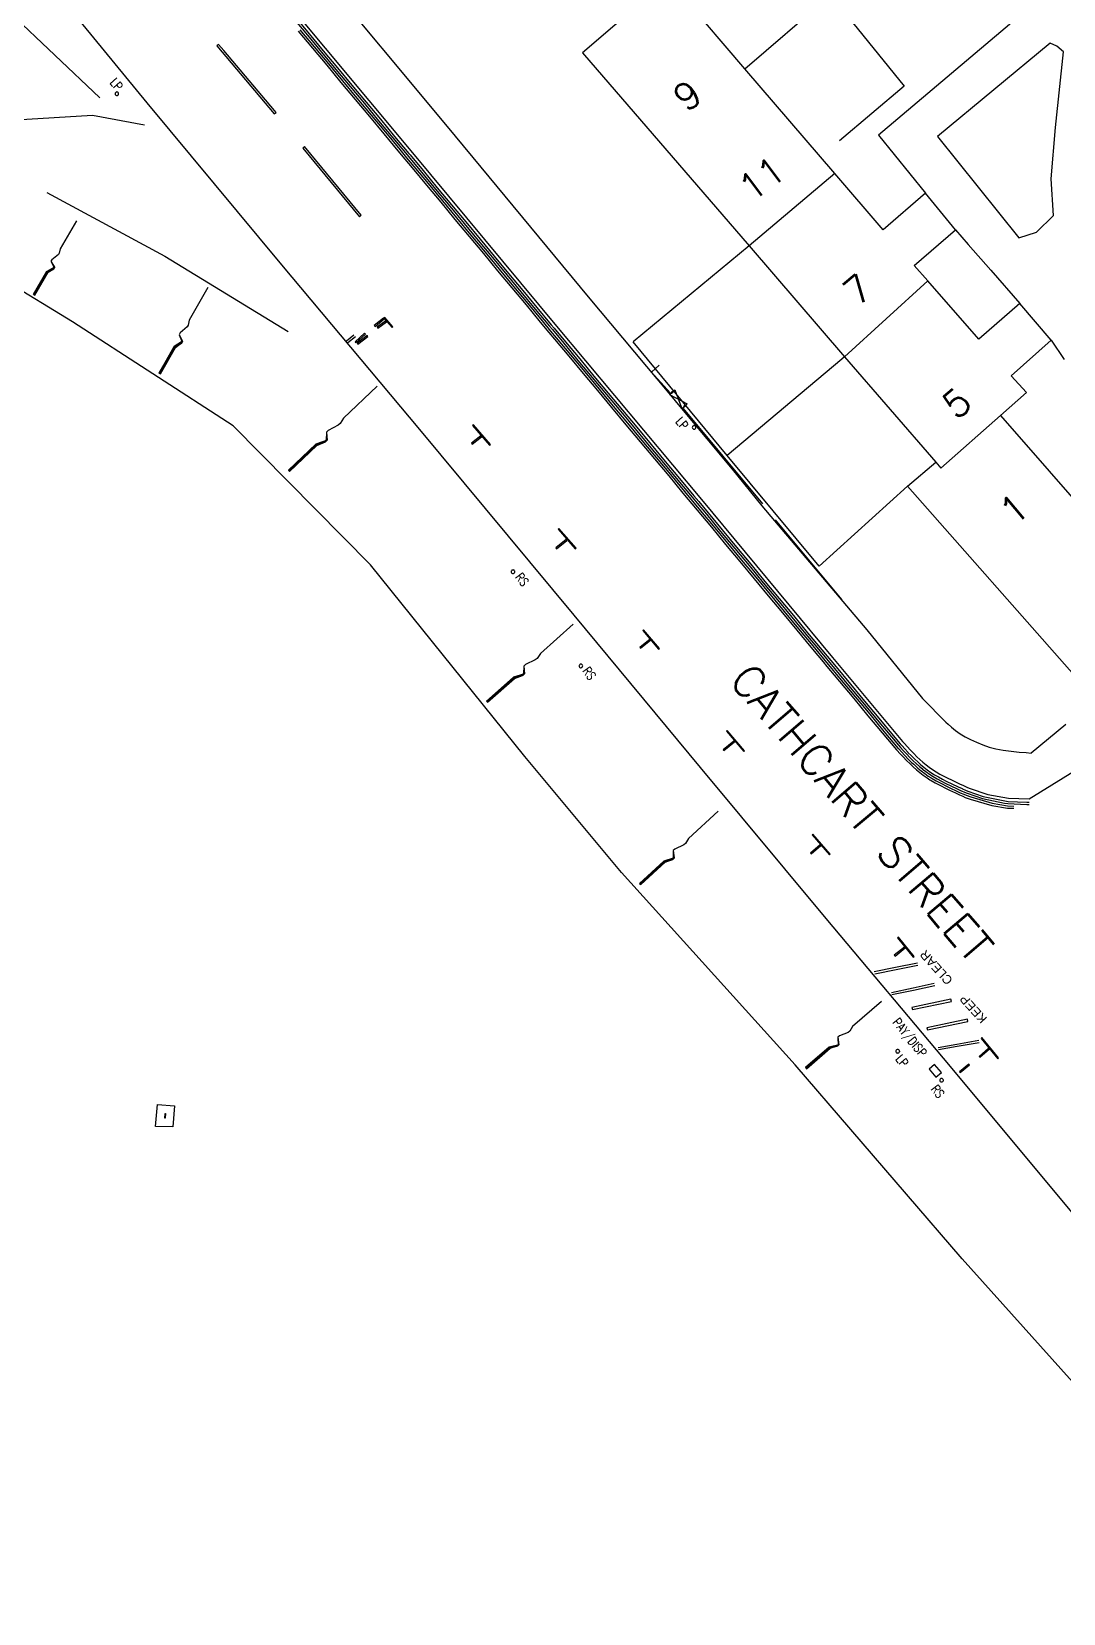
# Model space of a CAD drawing. Extents: x 427500 to 429848, y 434500 to 436505.
# Drawn here: x 429199.4 to 429245.7, y 435258.1 to 435329.1 of the extents above; entities that cross this region are included whole.
import ezdxf

# ---------------------------------------------------------------- set-up
doc = ezdxf.new("R2010")
doc.units = 0
doc.layers.get('0').update_dxf_attribs({"color": 222})
doc.layers.add('LPTIP_Ex_Base', color=8, linetype='Continuous')
doc.styles.add('ARIAL', font='arial.ttf', dxfattribs={"width": 0.8})
doc.styles.add('MtXpl_Romans', font='romans__.ttf')
doc.styles.get("Standard").update_dxf_attribs({"font": 'romans.shx'})

# ---------------------------------------------------------------- blocks, each defined once
blk = doc.blocks.new('MH_LINE')
at = {"color": 0, "linetype": 'ByBlock', "flags": 128}
blk.add_lwpolyline([(-0.5, 0), (0.5, 0)], dxfattribs=at)
blk = doc.blocks.new('GATE')
at = {"color": 0, "linetype": 'ByBlock', "flags": 128}
for points in [[(-0.450902, 0), (-0.451904, 0.007014), (-0.455912, 0.014028), (-0.460922, 0.019038), (-0.467936, 0.023046), (-0.475952, 0.024048), (-0.482966, 0.023046), (-0.48998, 0.019038), (-0.49499, 0.014028), (-0.498998, 0.007014), (-0.5, 0), (-0.498998, -0.007014), (-0.49499, -0.014028), (-0.48998, -0.019038), (-0.482966, -0.023046), (-0.475952, -0.024048), (-0.467936, -0.023046), (-0.460922, -0.019038), (-0.455912, -0.014028), (-0.451904, -0.007014)], [(-0.475952, 0.024048), (-0.475952, 0.078156), (0.475952, -0.078156), (0.475952, -0.024048)], [(-0.475952, -0.024048), (-0.475952, -0.078156), (0.475952, 0.078156), (0.475952, 0.024048)], [(-0.450902, 0), (-0.451904, -0.007014)], [(0.5, 0), (0.498998, 0.007014), (0.49499, 0.014028), (0.48998, 0.019038), (0.482966, 0.023046), (0.475952, 0.024048), (0.467936, 0.023046), (0.460922, 0.019038), (0.455912, 0.014028), (0.451904, 0.007014), (0.450902, 0), (0.451904, -0.007014), (0.455912, -0.014028), (0.460922, -0.019038), (0.467936, -0.023046), (0.475952, -0.024048), (0.482966, -0.023046), (0.48998, -0.019038), (0.49499, -0.014028), (0.498998, -0.007014)], [(0.5, 0), (0.498998, -0.007014)]]:
    blk.add_lwpolyline(points, dxfattribs=at)
blk = doc.blocks.new('CIRCL')
at = {"color": 0, "linetype": 'ByBlock', "flags": 128}
for points in [[(0.5, 0), (0.475, 0.154), (0.404, 0.293), (0.293, 0.404), (0.154, 0.475), (0, 0.5), (-0.154, 0.475), (-0.293, 0.404), (-0.404, 0.293), (-0.475, 0.154), (-0.5, 0), (-0.475, -0.154), (-0.404, -0.293), (-0.293, -0.404), (-0.154, -0.475), (0, -0.5), (0.154, -0.475), (0.293, -0.404), (0.404, -0.293), (0.475, -0.154)], [(0.5, 0), (0.475, -0.154)]]:
    blk.add_lwpolyline(points, dxfattribs=at)
blk = doc.blocks.new('MH_BANK_L')
at = {"color": 0, "linetype": 'ByBlock', "flags": 128}
for points in [[(-0.19, 0.02005), (-0.5, 0.02005)], [(-0.5, 0.02005), (-0.5, 0.00005)], [(-0.5, 0.01905), (-0.19, 0.01905)], [(-0.5, 0.01795), (-0.19, 0.01795)], [(-0.5, 0.01695), (-0.19, 0.01695)], [(-0.5, 0.01595), (-0.19, 0.01595)], [(-0.5, 0.01495), (-0.19, 0.01495)], [(-0.5, 0.01395), (-0.19, 0.01395)], [(-0.5, 0.01305), (-0.19, 0.01305)], [(-0.5, 0.01205), (-0.19, 0.01205)], [(-0.5, 0.01105), (-0.19, 0.01105)], [(-0.5, 0.01005), (-0.19, 0.01005)], [(-0.5, 0.00905), (-0.19, 0.00905)], [(-0.5, 0.00805), (-0.19, 0.00805)], [(-0.5, 0.00695), (-0.19, 0.00695)], [(-0.5, 0.00595), (-0.19, 0.00595)], [(-0.5, 0.00495), (-0.19, 0.00495)], [(-0.5, 0.00405), (-0.19, 0.00405)], [(-0.5, 0.00295), (-0.19, 0.00295)], [(-0.5, 0.00195), (-0.19, 0.00195)], [(-0.5, 0.00105), (-0.19, 0.00105)], [(-0.5, 0.00005), (-0.19, 0.00005)], [(-0.19, 0.00005), (-0.19, 0.02005)], [(-0.1, -0.04005), (-0.19, 0.02005)], [(-0.19, 0.01905), (-0.101, -0.03995)], [(-0.19, 0.01795), (-0.102, -0.04005)], [(-0.19, 0.01695), (-0.1031, -0.03995)], [(-0.19, 0.01595), (-0.1042, -0.04005)], [(-0.19, 0.01495), (-0.1052, -0.03995)], [(-0.19, 0.01395), (-0.1062, -0.03995)], [(-0.19, 0.01305), (-0.1072, -0.03995)], [(-0.19, 0.01205), (-0.108, -0.03995)], [(-0.19, 0.01105), (-0.109, -0.03995)], [(-0.19, 0.01005), (-0.11, -0.04005)], [(-0.19, 0.00905), (-0.1112, -0.03995)], [(-0.19, 0.00805), (-0.19, 0.00695)], [(-0.19, 0.00805), (-0.1124, -0.04005)], [(-0.19, 0.00695), (-0.1135, -0.03995)], [(-0.19, 0.00595), (-0.1144, -0.03995)], [(-0.19, 0.00495), (-0.1154, -0.03995)], [(-0.19, 0.00405), (-0.1163, -0.03995)], [(-0.19, 0.00295), (-0.1173, -0.03995)], [(-0.19, 0.00195), (-0.1183, -0.03995)], [(-0.19, 0.00105), (-0.1191, -0.04005)], [(-0.19, 0.00005), (-0.12, -0.04005)], [(-0.0601, 0.04005), (-0.11, -0.04005)], [(-0.0601, 0.04005), (-0.109, -0.03995)], [(-0.0601, 0.04005), (-0.108, -0.03995)], [(-0.0601, 0.04005), (-0.1072, -0.03995)], [(-0.0601, 0.04005), (-0.1062, -0.03995)], [(-0.0601, 0.04005), (-0.1058, -0.03085)], [(-0.0601, 0.04005), (-0.1055, -0.03155)], [(-0.0601, 0.04005), (-0.1052, -0.03995)], [(-0.0601, 0.04005), (-0.1042, -0.04005)], [(-0.0601, 0.04005), (-0.1031, -0.03995)], [(-0.0601, 0.04005), (-0.102, -0.04005)], [(-0.0601, 0.04005), (-0.101, -0.03995)], [(-0.0601, 0.04005), (-0.1, -0.04005)], [(-0.0601, 0.04005), (-0.1, -0.04005)], [(-0.04, 0.04005), (-0.0601, 0.04005)], [(0.05, 0.00005), (-0.04, 0.04005)], [(0.07, 0.00005), (0.05, 0.00005)], [(0.12, 0.02005), (0.07, 0.00005)], [(0.5, 0.02005), (0.12, 0.02005)], [(-0.1, -0.04005), (-0.12, -0.04005)], [(-0.1058, -0.03085), (-0.1137, -0.03085)], [(-0.1055, -0.03155), (-0.1127, -0.03155)], [(-0.1059, -0.03225), (-0.1116, -0.03225)], [(-0.1065, -0.03295), (-0.1105, -0.03295)], [(-0.107, -0.03375), (-0.1094, -0.03375)], [(-0.1075, -0.03445), (-0.1083, -0.03445)], [(-0.1055, -0.03155), (-0.1077, -0.03485)]]:
    blk.add_lwpolyline(points, dxfattribs=at)

msp = doc.modelspace()

# ---------------------------------------------------------------- linework, layer by layer
at = {"layer": 'LPTIP_Ex_Base', "color": 251, "true_color": 0x636466}
for p, q in [((429231.39, 435327.44), (429240, 435334.85)), ((429227.95, 435331.46), (429224.1, 435328.15)), ((429231.39, 435327.44), (429227.95, 435331.46)), ((429243.95, 435330), (429237.4, 435324.45)), ((429236.25, 435329.5), (429238.55, 435326.65)), ((429245.11, 435328.58), (429240.05, 435324.4)), ((429245.4, 435328.45), (429245.11, 435328.58)), ((429224.1, 435328.15), (429231.58, 435319.48)), ((429245.35, 435324.8), (429245.7, 435328.2)), ((429245.7, 435328.2), (429245.4, 435328.45)), ((429235.43, 435322.73), (429231.39, 435327.44)), ((429238.55, 435326.65), (429235.65, 435324.2)), ((429237.4, 435324.45), (429239.5, 435321.85)), ((429240.05, 435324.4), (429243.7, 435319.85)), ((429245.15, 435322.5), (429245.35, 435324.8)), ((429235.43, 435322.73), (429231.58, 435319.48)), ((429237.6, 435320.2), (429235.43, 435322.73)), ((429245.25, 435320.85), (429245.15, 435322.5)), ((429239.5, 435321.85), (429237.6, 435320.2)), ((429240.85, 435320.2), (429239.5, 435321.85)), ((429244.5, 435320.1), (429245.25, 435320.85)), ((429239, 435318.6), (429240.85, 435320.2)), ((429240.85, 435320.2), (429241.42, 435319.55)), ((429243.7, 435319.85), (429244.5, 435320.1)), ((429231.58, 435319.48), (429226.38, 435315.17)), ((429231.58, 435319.48), (429235.87, 435314.51)), ((429241.42, 435319.55), (429242.44, 435318.39)), ((429239.61, 435317.91), (429239, 435318.6)), ((429239.61, 435317.91), (429235.87, 435314.51)), ((429241.9, 435315.3), (429239.61, 435317.91)), ((429242.44, 435318.39), (429243.75, 435316.9)), ((429243.75, 435316.9), (429241.9, 435315.3)), ((429245.15, 435315.25), (429243.75, 435316.9)), ((429230.6, 435310.08), (429226.38, 435315.17)), ((429243.35, 435313.65), (429245.15, 435315.25)), ((429245.15, 435315.25), (429245.74, 435314.38)), ((429235.75, 435314.4), (429230.6, 435310.08)), ((429235.87, 435314.51), (429235.75, 435314.4)), ((429235.87, 435314.51), (429239.97, 435309.77)), ((429244.05, 435312.9), (429243.35, 435313.65)), ((429242.88, 435311.87), (429244.05, 435312.9)), ((429240.2, 435309.5), (429242.88, 435311.87)), ((429242.88, 435311.87), (429250.1, 435303.6)), ((429234.73, 435305.1), (429230.6, 435310.08)), ((429238.7, 435308.7), (429239.97, 435309.77)), ((429239.97, 435309.77), (429240.2, 435309.5)), ((429238.7, 435308.7), (429234.73, 435305.1)), ((429246.2, 435300.2), (429238.7, 435308.7)), ((429245.812, 435297.991), (429244.248, 435296.714)), ((429244.167, 435294.655), (429246.197, 435295.92)), ((429244.167, 435294.655), (429244.167, 435294.655)), ((429244.167, 435294.655), (429244.167, 435294.655)), ((429244.167, 435294.655), (429244.167, 435294.655))]:
    msp.add_line(p, q, dxfattribs=at)
at = {"layer": 'LPTIP_Ex_Base', "color": 251, "true_color": 0x636466, "flags": 128}
for points in [[(429198.78, 435332.928), (429204.536, 435325.901), (429210.581, 435318.631), (429216.784, 435311.241), (429223.709, 435302.909), (429229.385, 435296.065), (429235.028, 435289.291), (429240.614, 435282.634), (429246.597, 435275.473), (429252.351, 435268.575), (429258.209, 435261.59), (429264.695, 435253.809)], [(429202.424, 435326.126), (429198.382, 435329.969), (429196.419, 435331.936), (429194.325, 435331.602), (429192.693, 435329.951)], [(429212.078, 435331.981), (429218.014, 435324.844), (429224.349, 435317.191), (429227.984, 435312.868), (429228.545, 435312.189), (429230.819, 435309.458), (429232.159, 435307.819), (429232.721, 435307.146), (429236.877, 435302.243), (429239.373, 435299.163), (429240.418, 435298.098), (429240.529, 435298.008), (429240.679, 435297.879), (429240.862, 435297.731), (429241.068, 435297.581), (429241.289, 435297.447), (429241.529, 435297.325), (429241.794, 435297.203), (429242.077, 435297.087), (429242.37, 435296.984), (429242.667, 435296.899), (429242.995, 435296.836), (429243.36, 435296.79), (429243.719, 435296.758), (429244.029, 435296.734), (429244.248, 435296.714)], [(429210.575, 435330.734), (429216.47, 435323.665), (429222.938, 435315.884), (429229.438, 435308.098), (429235.329, 435301.006), (429238.477, 435297.232), (429238.565, 435297.136), (429238.688, 435297.002), (429238.831, 435296.847), (429238.98, 435296.69), (429239.123, 435296.55), (429239.258, 435296.426), (429239.394, 435296.305), (429239.533, 435296.189), (429239.677, 435296.078), (429239.828, 435295.971), (429239.989, 435295.869), (429240.158, 435295.772), (429240.331, 435295.679), (429240.504, 435295.591), (429240.672, 435295.506), (429240.848, 435295.419), (429241.035, 435295.332), (429241.214, 435295.251), (429241.367, 435295.183), (429241.476, 435295.134)], [(429211.099, 435329.715), (429211.74, 435328.947), (429212.38, 435328.179), (429213.021, 435327.411), (429213.661, 435326.643), (429214.302, 435325.875), (429214.942, 435325.107), (429215.583, 435324.339), (429216.223, 435323.571), (429216.278, 435323.505), (429216.863, 435322.802), (429217.502, 435322.033), (429218.141, 435321.264), (429218.78, 435320.495), (429219.419, 435319.726), (429220.059, 435318.957), (429220.698, 435318.188), (429221.337, 435317.419), (429221.976, 435316.65), (429222.616, 435315.881), (429222.746, 435315.724), (429223.256, 435315.113), (429223.897, 435314.345), (429224.538, 435313.578), (429225.179, 435312.81), (429225.82, 435312.042), (429226.461, 435311.275), (429227.101, 435310.507), (429227.742, 435309.739), (429228.383, 435308.972), (429229.024, 435308.204), (429229.246, 435307.938), (429229.664, 435307.436), (429230.303, 435306.666), (429230.941, 435305.897), (429231.58, 435305.128), (429232.219, 435304.358), (429232.858, 435303.589), (429233.497, 435302.82), (429234.136, 435302.051), (429234.775, 435301.281), (429235.415, 435300.513), (429236.055, 435299.745), (429236.696, 435298.977), (429237.336, 435298.209), (429237.977, 435297.441), (429238.29, 435297.066), (429238.381, 435296.967), (429238.503, 435296.833), (429238.638, 435296.687), (429238.649, 435296.675), (429238.802, 435296.515), (429238.95, 435296.369), (429239.09, 435296.241), (429239.231, 435296.116), (429239.371, 435295.999), (429239.377, 435295.994), (429239.527, 435295.877), (429239.688, 435295.764), (429239.859, 435295.655), (429240.036, 435295.554), (429240.221, 435295.455), (429240.391, 435295.368), (429240.931, 435295.105), (429241.112, 435295.023), (429241.123, 435295.018), (429241.265, 435294.955), (429241.373, 435294.906), (429242.064, 435294.669), (429243.05, 435294.47), (429243.213, 435294.442), (429244.054, 435294.409), (429244.157, 435294.405), (429244.157, 435294.405)], [(429211.176, 435329.779), (429211.817, 435329.011), (429212.457, 435328.243), (429213.098, 435327.475), (429213.738, 435326.707), (429214.379, 435325.939), (429215.019, 435325.171), (429215.66, 435324.403), (429216.3, 435323.635), (429216.355, 435323.569), (429216.939, 435322.866), (429217.579, 435322.097), (429218.218, 435321.328), (429218.857, 435320.559), (429219.496, 435319.79), (429220.136, 435319.021), (429220.775, 435318.252), (429221.414, 435317.483), (429222.053, 435316.714), (429222.692, 435315.945), (429222.822, 435315.788), (429223.333, 435315.177), (429223.974, 435314.409), (429224.615, 435313.642), (429225.256, 435312.874), (429225.896, 435312.106), (429226.537, 435311.339), (429227.178, 435310.571), (429227.819, 435309.803), (429228.46, 435309.036), (429229.101, 435308.268), (429229.323, 435308.002), (429229.741, 435307.499), (429230.379, 435306.73), (429231.018, 435305.961), (429231.657, 435305.192), (429232.296, 435304.422), (429232.935, 435303.653), (429233.574, 435302.884), (429234.213, 435302.115), (429234.852, 435301.345), (429235.492, 435300.577), (429236.132, 435299.809), (429236.773, 435299.041), (429237.413, 435298.273), (429238.054, 435297.505), (429238.364, 435297.134), (429238.455, 435297.035), (429238.577, 435296.9), (429238.711, 435296.755), (429238.721, 435296.745), (429238.874, 435296.584), (429239.021, 435296.441), (429239.158, 435296.314), (429239.297, 435296.191), (429239.435, 435296.076), (429239.438, 435296.073), (429239.589, 435295.956), (429239.746, 435295.845), (429239.912, 435295.74), (429240.086, 435295.64), (429240.266, 435295.544), (429240.436, 435295.457), (429240.973, 435295.196), (429241.153, 435295.114), (429241.164, 435295.109), (429241.306, 435295.046), (429241.414, 435294.997), (429242.097, 435294.764), (429243.067, 435294.568), (429243.217, 435294.542), (429244.058, 435294.509), (429244.161, 435294.505), (429244.161, 435294.505)], [(429211.328, 435329.129), (429211.968, 435328.361), (429212.609, 435327.593), (429213.249, 435326.825), (429213.89, 435326.057), (429214.53, 435325.289), (429215.171, 435324.521), (429215.811, 435323.753), (429216.124, 435323.377), (429216.451, 435322.984), (429217.09, 435322.215), (429217.729, 435321.446), (429218.369, 435320.677), (429219.008, 435319.908), (429219.647, 435319.139), (429220.286, 435318.37), (429220.926, 435317.601), (429221.565, 435316.832), (429222.204, 435316.063), (429222.592, 435315.596), (429222.844, 435315.295), (429223.485, 435314.527), (429224.126, 435313.759), (429224.767, 435312.992), (429225.407, 435312.224), (429226.048, 435311.456), (429226.689, 435310.689), (429227.33, 435309.921), (429227.971, 435309.153), (429228.612, 435308.386), (429229.252, 435307.618), (429229.891, 435306.849), (429230.53, 435306.079), (429231.169, 435305.31), (429231.808, 435304.541), (429232.447, 435303.771), (429233.086, 435303.002), (429233.725, 435302.233), (429234.364, 435301.464), (429234.983, 435300.718), (429235.003, 435300.694), (429235.643, 435299.926), (429236.284, 435299.159), (429236.924, 435298.391), (429237.565, 435297.623), (429238.211, 435296.856), (429238.233, 435296.832), (429238.356, 435296.698), (429238.502, 435296.539), (429238.659, 435296.375), (429238.813, 435296.224), (429238.909, 435296.135), (429238.957, 435296.091), (429239.1, 435295.965), (429239.25, 435295.839), (429239.408, 435295.717), (429239.576, 435295.598), (429239.704, 435295.516), (429239.757, 435295.483), (429239.939, 435295.379), (429240.122, 435295.281), (429240.472, 435295.103), (429240.591, 435295.044), (429240.848, 435294.923), (429241.03, 435294.841), (429241.183, 435294.772), (429241.291, 435294.724), (429241.515, 435294.647), (429242.48, 435294.365), (429243.192, 435294.243), (429243.476, 435294.232)], [(429211.405, 435329.193), (429212.045, 435328.425), (429212.686, 435327.657), (429213.326, 435326.889), (429213.967, 435326.121), (429214.607, 435325.353), (429215.248, 435324.585), (429215.888, 435323.817), (429216.201, 435323.441), (429216.528, 435323.048), (429217.167, 435322.279), (429217.806, 435321.51), (429218.446, 435320.741), (429219.085, 435319.972), (429219.724, 435319.203), (429220.363, 435318.434), (429221.002, 435317.665), (429221.642, 435316.896), (429222.281, 435316.127), (429222.669, 435315.66), (429222.921, 435315.359), (429223.562, 435314.591), (429224.202, 435313.823), (429224.843, 435313.056), (429225.484, 435312.288), (429226.125, 435311.52), (429226.766, 435310.753), (429227.407, 435309.985), (429228.048, 435309.217), (429228.689, 435308.45), (429229.329, 435307.682), (429229.968, 435306.912), (429230.607, 435306.143), (429231.246, 435305.374), (429231.885, 435304.605), (429232.524, 435303.835), (429233.163, 435303.066), (429233.802, 435302.297), (429234.441, 435301.528), (429235.06, 435300.782), (429235.079, 435300.758), (429235.72, 435299.991), (429236.361, 435299.223), (429237.001, 435298.455), (429237.642, 435297.687), (429238.285, 435296.924), (429238.307, 435296.899), (429238.43, 435296.765), (429238.576, 435296.607), (429238.732, 435296.444), (429238.883, 435296.296), (429238.977, 435296.209), (429239.023, 435296.166), (429239.167, 435296.04), (429239.314, 435295.916), (429239.47, 435295.796), (429239.634, 435295.679), (429239.758, 435295.601), (429239.807, 435295.57), (429239.989, 435295.465), (429240.169, 435295.369), (429240.517, 435295.192), (429240.635, 435295.134), (429240.889, 435295.014), (429241.071, 435294.932), (429241.224, 435294.864), (429241.332, 435294.815), (429241.547, 435294.741), (429242.497, 435294.463), (429243.196, 435294.343), (429243.479, 435294.331)], [(429210.257, 435325.415), (429210.334, 435325.479), (429210.258, 435325.571), (429207.986, 435328.251), (429207.751, 435328.534), (429207.674, 435328.47), (429210.257, 435325.415)], [(429188.32, 435321.797), (429192.038, 435324.019), (429197.406, 435325.073), (429202.085, 435325.352), (429204.426, 435324.913)], [(429214.086, 435320.796), (429214.163, 435320.86), (429211.611, 435323.94), (429211.534, 435323.876), (429214.086, 435320.796)], [(429200.043, 435321.883), (429205.337, 435319.023), (429210.879, 435315.64)], [(429260.595, 435250.267), (429258.781, 435253.215), (429254.992, 435258.83), (429249.628, 435264.559), (429241.158, 435274.006), (429233.656, 435282.713), (429225.857, 435291.355), (429221.504, 435296.555), (429214.582, 435305.157), (429208.413, 435311.407), (429201.187, 435316.07), (429198.158, 435317.935)], [(429213.834, 435315.479), (429213.5, 435315.212), (429213.5, 435315.212)], [(429213.897, 435315.401), (429213.563, 435315.134), (429213.563, 435315.134)], [(429241.476, 435295.134), (429242.304, 435294.852), (429243.236, 435294.691), (429244.167, 435294.655)], [(429239.144, 435287.275), (429238.164, 435287.079), (429237.207, 435286.888), (429237.207, 435286.888)], [(429239.164, 435287.177), (429238.183, 435286.981), (429237.227, 435286.79), (429237.227, 435286.79)], [(429237.973, 435285.963), (429238.951, 435286.171), (429239.903, 435286.374), (429239.903, 435286.374)], [(429237.994, 435285.865), (429238.972, 435286.073), (429239.923, 435286.276), (429239.923, 435286.276)], [(429241.905, 435283.805), (429240.92, 435283.63), (429240.07, 435283.48), (429240.07, 435283.48)], [(429241.922, 435283.706), (429240.937, 435283.532), (429240.088, 435283.382), (429240.088, 435283.382)]]:
    msp.add_lwpolyline(points, dxfattribs=at)
for points in [[(429215.193, 435316.205), (429215.161, 435316.244), (429214.749, 435315.906), (429214.781, 435315.867)], [(429215.292, 435316.08), (429215.262, 435316.12), (429214.881, 435315.833), (429214.911, 435315.793)], [(429215.543, 435315.817), (429215.581, 435315.85), (429215.216, 435316.273), (429215.178, 435316.241)], [(429214.346, 435315.528), (429214.312, 435315.565), (429213.888, 435315.171), (429213.922, 435315.135)], [(429214.453, 435315.419), (429214.422, 435315.459), (429213.977, 435315.114), (429214.007, 435315.074)], [(429219.57, 435310.915), (429219.54, 435310.955), (429219.108, 435310.629), (429219.138, 435310.589)], [(429219.922, 435310.536), (429219.96, 435310.569), (429219.2, 435311.446), (429219.162, 435311.413)], [(429223.775, 435305.88), (429223.812, 435305.913), (429223.044, 435306.802), (429223.006, 435306.77)], [(429223.391, 435306.261), (429223.36, 435306.299), (429222.904, 435305.926), (429222.936, 435305.887)], [(429227.165, 435301.793), (429227.133, 435301.831), (429226.678, 435301.458), (429226.71, 435301.419)], [(429227.519, 435301.381), (429227.557, 435301.413), (429226.843, 435302.25), (429226.805, 435302.218)], [(429231.342, 435296.777), (429231.38, 435296.81), (429230.604, 435297.721), (429230.566, 435297.688)], [(429230.923, 435297.212), (429230.891, 435297.25), (429230.421, 435296.862), (429230.453, 435296.824)], [(429235.19, 435292.139), (429235.228, 435292.171), (429234.451, 435293.077), (429234.413, 435293.045)], [(429234.805, 435292.558), (429234.772, 435292.596), (429234.335, 435292.221), (429234.367, 435292.183)], [(429238.957, 435287.55), (429238.996, 435287.581), (429238.293, 435288.441), (429238.254, 435288.409)], [(429238.597, 435287.965), (429238.566, 435288.004), (429238.107, 435287.634), (429238.138, 435287.595)], [(429238.898, 435285.289), (429238.919, 435285.191), (429240.669, 435285.563), (429240.648, 435285.661)], [(429239.573, 435284.376), (429239.594, 435284.278), (429241.412, 435284.666), (429241.391, 435284.764)], [(429242.039, 435283.934), (429242.001, 435283.903), (429242.75, 435282.989), (429242.789, 435283.021)], [(429242.369, 435283.422), (429242.337, 435283.46), (429241.917, 435283.095), (429241.95, 435283.057)], [(429239.918, 435282.73), (429239.667, 435282.516), (429239.971, 435282.158), (429240.223, 435282.371)], [(429241.488, 435282.711), (429241.456, 435282.749), (429241.031, 435282.403), (429241.062, 435282.365)], [(429204.916, 435279.941), (429205.015, 435280.935), (429205.78, 435280.875), (429205.697, 435279.934)], [(429205.335, 435280.317), (429205.356, 435280.527), (429205.368, 435280.526), (429205.349, 435280.317)]]:
    msp.add_lwpolyline(points, close=True, dxfattribs=at)

# ---------------------------------------------------------------- block references
at = {"layer": 'LPTIP_Ex_Base', "color": 251, "true_color": 0x636466}
for name, p, xscale, yscale, zscale, rotation in [('CIRCL', (429203.183, 435326.316), 0.16, 0.16, 0.16, 309.566542), ('MH_BANK_L', (429200.46, 435318.927), 3.830283999999999, 3.5, 3.830283999999999, 59.729024), ('MH_BANK_L', (429206.233, 435315.66), 4.42634, 3.5, 4.42634, 60.385188), ('MH_LINE', (429227.623, 435313.35), 1.283472, 2, 1.283472, 132.573034), ('MH_LINE', (429227.368, 435313.977), 0.470309, 2, 0.470309, 41.543511), ('MH_BANK_L', (429212.93, 435311.243), 5.49053, 3.5, 5.49053, 43.383933), ('GATE', (429228.407, 435312.6), 0.875515, 2, 0.875515, 311.832303), ('MH_LINE', (429230.42, 435310.038), 5.568618, 2, 5.568618, 129.826025), ('CIRCL', (429229.112, 435311.335), 0.16, 0.16, 0.16, 38.835826), ('MH_LINE', (429234.258, 435305.396), 4.666356999999999, 2, 4.666356999999999, 129.719742), ('CIRCL', (429220.979, 435304.854), 0.16, 0.16, 0.16, 305.791149), ('MH_BANK_L', (429221.786, 435300.719), 5.205085, 3.5, 5.205085, 41.58905499999999), ('CIRCL', (429224.029, 435300.624), 0.16, 0.16, 0.16, 310.33529), ('MH_BANK_L', (429228.479, 435292.43), 4.794784, 3.5, 4.794784, 42.57072700000001), ('MH_BANK_L', (429235.869, 435284.022), 4.52494, 3.5, 4.52494, 41.137017), ('CIRCL', (429240.231, 435282.024), 0.16, 0.16, 0.16, 130.140039)]:
    msp.add_blockref(name, p, dxfattribs=dict(at, xscale=xscale, yscale=yscale, zscale=zscale, rotation=rotation))
at = {"layer": 'LPTIP_Ex_Base', "color": 251, "true_color": 0x636466, "xscale": 0.16, "yscale": 0.16, "zscale": 0.16}
msp.add_blockref('CIRCL', (429238.256, 435283.323), dxfattribs=at)

# ---------------------------------------------------------------- texts
at = {"layer": 'LPTIP_Ex_Base', "color": 251, "true_color": 0x636466, "width": 0.8}
for s, rotation, p in [('LP', -49.185, (429202.841, 435326.805)), ('LP', -49.85305, (429228.25, 435311.587)), ('RS', -51.87472, (429221.058, 435304.603)), ('RS', -54.19667, (429224.08, 435300.4)), ('PAY/DISP', -51.16139, (429238.007, 435284.609)), ('LP', -50.08826, (429238.133, 435282.963)), ('RS', -52.3525, (429239.731, 435281.62))]:
    msp.add_text(s, height=0.4, rotation=rotation, dxfattribs=at).set_placement(p)
at = {"layer": 'LPTIP_Ex_Base', "color": 251, "true_color": 0x636466}
for s, height, rotation, style, p in [('9', 1.2, 36.3, 'MtXpl_Romans', (429228.755, 435325.45)), ('11', 1.2, 36.7, 'MtXpl_Romans', (429231.689, 435321.408)), ('7', 1.2, 39.3, 'MtXpl_Romans', (429236.443, 435316.73)), ('5', 1.2, 39.7, 'MtXpl_Romans', (429240.898, 435311.639)), ('1', 1.2, 39.9, 'MtXpl_Romans', (429243.469, 435306.882)), ('CATHCART STREET', 1.4, 310.5, 'MtXpl_Romans', (429230.644, 435299.95)), ('CLEAR', 0.4, -227.87833, 'ARIAL', (429240.763, 435286.529)), ('KEEP', 0.4, -227.87833, 'ARIAL', (429242.305, 435284.804))]:
    msp.add_text(s, height=height, rotation=rotation, dxfattribs=dict(at, style=style)).set_placement(p)

doc.saveas('drawing.dxf')
